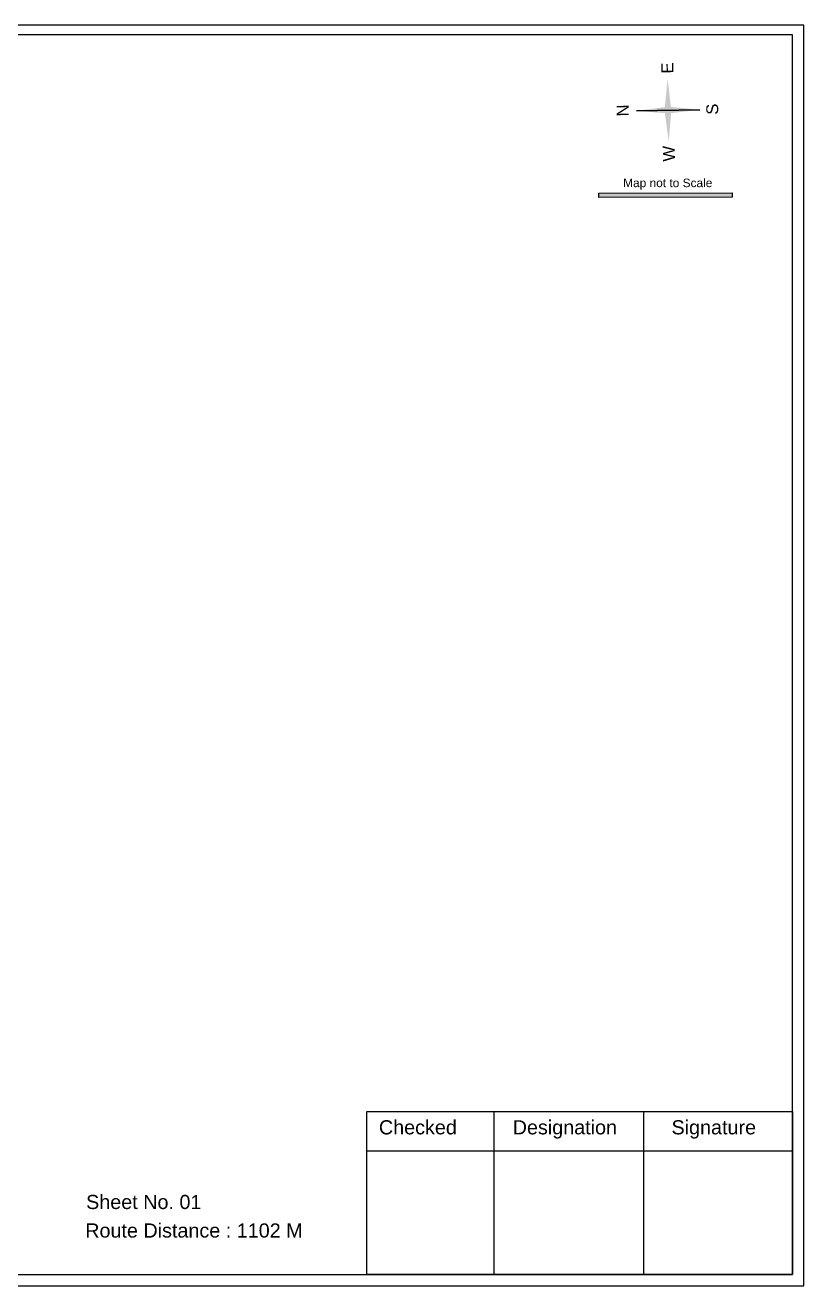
# Model space of a CAD drawing. Header units: inches. Extents: x 518 to 2273, y 91 to 1396.
# Drawn here: x 1245 to 1569, y 871 to 1396 of the extents above; entities that cross this region are included whole.
import ezdxf

# ---------------------------------------------------------------- set-up
doc = ezdxf.new("R2010")
doc.units = ezdxf.units.IN
doc.header["$MEASUREMENT"] = 0
doc.styles.get("Standard").update_dxf_attribs({"font": 'arial.ttf'})

msp = doc.modelspace()

# ---------------------------------------------------------------- hatches: boundary and pattern name
at = {"true_color": 0x0093dd}
h = msp.add_hatch(color=142, dxfattribs=at)
h.dxf.hatch_style = 1
h.paths.add_polyline_path([(1483.95, 1325.79), (1483.95, 1323.95), (1539.46, 1324.07), (1539.46, 1325.92)])

# ---------------------------------------------------------------- linework, layer by layer
for p, q in [((1526.02, 1360.5), (1499.72, 1360.04)), ((1499.72, 1360.04), (1526.02, 1360.5)), ((1526.02, 1360.5), (1499.72, 1360.04)), ((1512.89, 1360.27), (1526.02, 1360.5))]:
    msp.add_line(p, q)
at = {"color": 1}
msp.add_line((1499.72, 1360.04), (1512.88, 1360.27), dxfattribs=at)
at = {"color": 242, "true_color": 0xcd2027}
for p, q in [((1440.35, 943.72), (1440.35, 875.83)), ((1502.56, 943.72), (1502.56, 875.83)), ((1387.39, 927.27), (1564.61, 927.27))]:
    msp.add_line(p, q, dxfattribs=at)
for points in [[(679.18, 1395.68), (679.18, 871.18), (1569.32, 871.18), (1569.32, 1395.68)], [(683.29, 1391.66), (683.29, 875.89), (1564.61, 875.89), (1564.61, 1391.66)]]:
    msp.add_lwpolyline(points, close=True)
at = {"color": 142, "true_color": 0x0093dd}
msp.add_lwpolyline([(1539.46, 1324.07), (1483.95, 1323.95), (1483.95, 1325.79), (1539.46, 1325.92), (1539.46, 1324.07)], dxfattribs=at)
at = {"color": 242, "true_color": 0xcd2027}
msp.add_lwpolyline([(1564.61, 875.83), (1387.39, 875.83), (1387.39, 943.72), (1564.61, 943.72)], close=True, dxfattribs=at)
for points in [[(1514.16, 1360.3), (1511.35, 1360.25), (1512.64, 1373.42)], [(1514.16, 1360.3), (1511.35, 1360.25), (1512.64, 1373.42)], [(1514.17, 1360.3), (1511.35, 1360.25), (1513.1, 1347.12)], [(1514.17, 1360.3), (1511.35, 1360.25), (1513.1, 1347.12)], [(1512.9, 1358.97), (1512.85, 1361.79), (1526.02, 1360.5)], [(1512.9, 1358.97), (1512.85, 1361.79), (1526.02, 1360.5)]]:
    msp.add_solid(points)
at = {"color": 1}
msp.add_solid([(1512.9, 1358.97), (1512.85, 1361.79), (1499.72, 1360.04)], dxfattribs=at)
msp.add_solid([(1512.9, 1358.97), (1512.85, 1361.79), (1499.72, 1360.04)], dxfattribs=at)

# ---------------------------------------------------------------- texts
for s, p in [('E', (1515.04, 1375.59)), ('N', (1496.45, 1357.74)), ('S', (1533.74, 1358.48)), ('W', (1515.68, 1338.99))]:
    msp.add_text(s, height=4.95, rotation=91.0063).set_placement(p)
for s, height, p in [('Map not to Scale', 3.5424, (1494.13, 1328.3)), ('Checked', 5.886, (1392.46, 934.18)), ('Designation', 5.886, (1448.16, 934.18)), ('Signature', 5.886, (1514.26, 934.18)), ('Sheet No. 01', 5.886, (1270.6, 903.11)), ('Route Distance : 1102 M', 5.886, (1270.23, 891.24))]:
    msp.add_text(s, height=height).set_placement(p)

doc.saveas('drawing.dxf')
